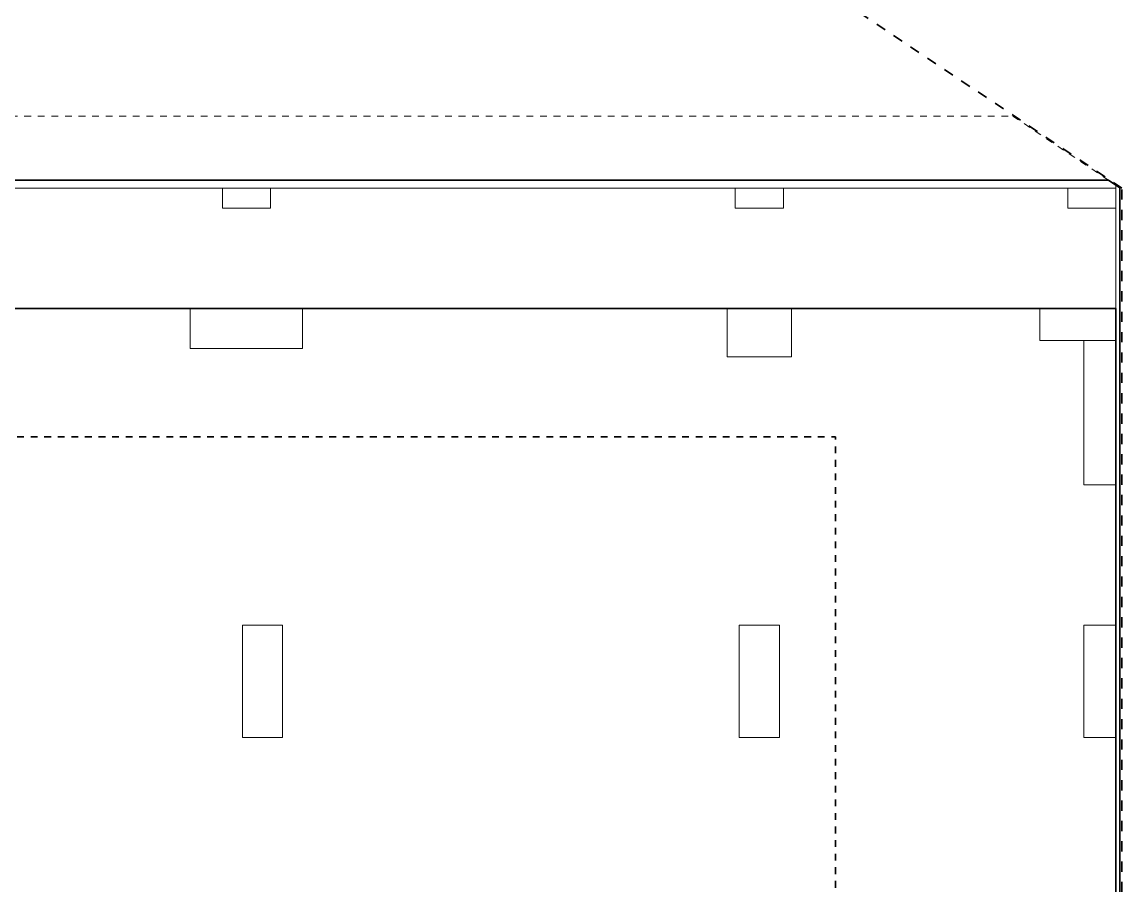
# Model space of a CAD drawing. Header units: millimetres. Extents: x 183280 to 521041, y -188189 to -122473.
# Drawn here: x 218411 to 232136, y -149417 to -138643 of the extents above; entities that cross this region are included whole.
import ezdxf

# ---------------------------------------------------------------- set-up
doc = ezdxf.new("R2010")
doc.units = ezdxf.units.MM
doc.header["$MEASUREMENT"] = 0
doc.linetypes.add('Dashed', pattern=[254, 127, -127])
doc.linetypes.add('Small Dashed', pattern=[169.333333, 84.666667, -84.666667])
for name, color, linetype, lineweight, true_color in [('A - Akset_Pen_No__8', 7, 'Continuous', 35, 0xa80f02), ('A - Bodrum -2 poliline_Pen_No__91', 171, 'Continuous', 13, 0xaaaaff), ('A - Kati 1 polyline_Pen_No__104', 7, 'Continuous', 13, 0x96e196), ('A - Kati 12 polyline_Pen_No__108', 7, 'Continuous', 13, 0xfd8379), ('A - Themeli_Pen_No__25', 7, 'Continuous', 35, 0x40a5ff)]:
    doc.layers.add(name, color=color, linetype=linetype, lineweight=lineweight, true_color=true_color)
for name, color, linetype, lineweight in [('A - Kati karakteristik polyline_Pen_No__38', 30, 'Continuous', 35), ('A - Penthouse polyline_Pen_No__32', 15, 'Continuous', 35), ('A - Perdhesa polyline_Pen_No__6', 5, 'Continuous', 35), ('A - Shtyllat_Pen_No__20', 1, 'Continuous', 0)]:
    doc.layers.add(name, color=color, linetype=linetype, lineweight=lineweight)
doc.layers.add('A - Shtyllat', color=7, linetype='Continuous')

# ---------------------------------------------------------------- blocks, each defined once
blk = doc.blocks.new('Column_1', base_point=(227611, -142516))
at = {"layer": 'A - Shtyllat_Pen_No__20', "color": 1, "linetype": 'Continuous', "lineweight": 0, "flags": 128}
blk.add_lwpolyline([(228011, -142816), (228011, -142216), (227211, -142216), (227211, -142816)], close=True, dxfattribs=at)
blk = doc.blocks.new('Column_3', base_point=(227611, -146866))
at = {"layer": 'A - Shtyllat_Pen_No__20', "color": 1, "linetype": 'Continuous', "lineweight": 0, "flags": 128}
blk.add_lwpolyline([(227861, -146166), (227361, -146166), (227361, -147566), (227861, -147566)], close=True, dxfattribs=at)
blk = doc.blocks.new('Column_12', base_point=(221411, -146866))
at = {"layer": 'A - Shtyllat_Pen_No__20', "color": 1, "linetype": 'Continuous', "lineweight": 0, "flags": 128}
blk.add_lwpolyline([(221661, -146166), (221161, -146166), (221161, -147566), (221661, -147566)], close=True, dxfattribs=at)
blk = doc.blocks.new('Column_15', base_point=(221211, -142466))
at = {"layer": 'A - Shtyllat_Pen_No__20', "color": 1, "linetype": 'Continuous', "lineweight": 0, "flags": 128}
blk.add_lwpolyline([(221911, -142716), (221911, -142216), (220511, -142216), (220511, -142716)], close=True, dxfattribs=at)
blk = doc.blocks.new('Column_27', base_point=(231861, -143516))
at = {"layer": 'A - Shtyllat_Pen_No__20', "color": 1, "linetype": 'Continuous', "lineweight": 0, "flags": 128}
blk.add_lwpolyline([(232061, -142616), (231661, -142616), (231661, -144416), (232061, -144416)], close=True, dxfattribs=at)
blk = doc.blocks.new('Column_32', base_point=(231586, -142416))
at = {"layer": 'A - Shtyllat_Pen_No__20', "color": 1, "linetype": 'Continuous', "lineweight": 0, "flags": 128}
blk.add_lwpolyline([(232061, -142616), (232061, -142216), (231111, -142216), (231111, -142616)], close=True, dxfattribs=at)
blk = doc.blocks.new('Column_36', base_point=(231861, -146866))
at = {"layer": 'A - Shtyllat_Pen_No__20', "color": 1, "linetype": 'Continuous', "lineweight": 0, "flags": 128}
blk.add_lwpolyline([(232061, -146166), (231661, -146166), (231661, -147566), (232061, -147566)], close=True, dxfattribs=at)
blk = doc.blocks.new('Column_70', base_point=(231761, -140841))
at = {"layer": 'A - Shtyllat_Pen_No__20', "color": 1, "linetype": 'Continuous', "lineweight": 0, "flags": 128}
blk.add_lwpolyline([(232061, -140716), (231461, -140716), (231461, -140966), (232061, -140966)], close=True, dxfattribs=at)
blk = doc.blocks.new('Column_71', base_point=(227611, -140841))
at = {"layer": 'A - Shtyllat_Pen_No__20', "color": 1, "linetype": 'Continuous', "lineweight": 0, "flags": 128}
blk.add_lwpolyline([(227911, -140716), (227311, -140716), (227311, -140966), (227911, -140966)], close=True, dxfattribs=at)
blk = doc.blocks.new('Column_72', base_point=(221211, -140841))
at = {"layer": 'A - Shtyllat_Pen_No__20', "color": 1, "linetype": 'Continuous', "lineweight": 0, "flags": 128}
blk.add_lwpolyline([(221511, -140716), (220911, -140716), (220911, -140966), (221511, -140966)], close=True, dxfattribs=at)

msp = doc.modelspace()

# ---------------------------------------------------------------- linework, layer by layer
at = {"layer": 'A - Akset_Pen_No__8', "color": 14, "linetype": 'Dashed', "lineweight": 35, "true_color": 0xa80f02}
msp.add_lwpolyline([(183280, -142551), (183825, -143968), (189271, -158150), (192910, -169043), (199305, -188189), (210384, -184968), (220511, -182922), (223565, -182324), (221656, -166322), (225292, -166081), (226423, -165989), (232136, -160416), (232136, -140716), (222072, -133982), (220064, -133847), (204903, -133103), (205184, -134443), (189009, -133151)], close=True, dxfattribs=at)
at = {"layer": 'A - Bodrum -2 poliline_Pen_No__91', "color": 161, "linetype": 'Continuous', "lineweight": 13, "true_color": 0xaaaaff}
msp.add_lwpolyline([(194811, -160116), (194811, -158266), (191111, -158266), (191111, -153216), (190161, -153216), (190161, -140716), (232061, -140716), (232061, -160116)], close=True, dxfattribs=at)
at = {"layer": 'A - Kati 1 polyline_Pen_No__104', "color": 81, "linetype": 'Small Dashed', "lineweight": 13, "true_color": 0x96e196}
msp.add_lwpolyline([(190161, -142216), (190161, -139816), (230773, -139816), (232061, -140678), (232061, -142216)], dxfattribs=at)
msp.add_lwpolyline([(191111, -157116), (200461, -157116), (200461, -160116), (232061, -160116), (232061, -142216), (190161, -142216), (190161, -153216), (191111, -153216)], close=True, dxfattribs=at)
at = {"layer": 'A - Kati 12 polyline_Pen_No__108', "color": 11, "linetype": 'Small Dashed', "lineweight": 13, "true_color": 0xfd8379}
msp.add_lwpolyline([(191511, -158316), (195311, -158316), (195311, -157116), (200461, -157116), (200461, -160116), (218411, -160116), (218411, -158866), (232061, -158866), (232061, -142216), (190161, -142216), (190161, -153216), (191111, -153216), (191111, -157116), (191511, -157116)], close=True, dxfattribs=at)
at = {"layer": 'A - Kati karakteristik polyline_Pen_No__38', "color": 30, "linetype": 'Small Dashed', "lineweight": 35}
msp.add_lwpolyline([(191111, -157116), (191511, -157116), (191511, -158316), (195311, -158316), (195311, -157116), (200461, -157116), (200461, -160116), (218411, -160116), (218411, -158866), (232061, -158866), (232061, -142216), (190161, -142216), (190161, -153216), (191111, -153216)], close=True, dxfattribs=at)
at = {"layer": 'A - Penthouse polyline_Pen_No__32', "color": 15, "linetype": 'Small Dashed', "lineweight": 35, "flags": 128}
msp.add_lwpolyline([(218411, -160116), (218411, -157066), (227561, -157066), (227561, -150441), (228561, -150441), (228561, -143816), (193461, -143816), (193461, -150416), (195614, -150416), (195614, -156616), (200461, -156616), (200461, -160116)], close=True, dxfattribs=at)
at = {"layer": 'A - Perdhesa polyline_Pen_No__6', "color": 5, "linetype": 'Continuous', "lineweight": 35}
msp.add_lwpolyline([(191111, -157116), (200461, -157116), (200461, -160116), (232061, -160116), (232061, -142216), (190161, -142216), (190161, -153216), (191111, -153216)], close=True, dxfattribs=at)
at = {"layer": 'A - Themeli_Pen_No__25', "color": 161, "linetype": 'Continuous', "lineweight": 35, "true_color": 0x40a5ff}
msp.add_lwpolyline([(189661, -140616), (189661, -153466), (190811, -153466), (190811, -158366), (194711, -158366), (194711, -160116), (232111, -160116), (232111, -140711), (231969, -140616)], close=True, dxfattribs=at)

# ---------------------------------------------------------------- block references
at = {"layer": 'A - Shtyllat', "color": 1, "lineweight": 0}
for name, p in [('Column_72', (221211, -140841)), ('Column_71', (227611, -140841)), ('Column_70', (231761, -140841)), ('Column_15', (221211, -142466)), ('Column_1', (227611, -142516)), ('Column_32', (231586, -142416)), ('Column_27', (231861, -143516)), ('Column_12', (221411, -146866)), ('Column_3', (227611, -146866)), ('Column_36', (231861, -146866))]:
    msp.add_blockref(name, p, dxfattribs=at)

doc.saveas('drawing.dxf')
